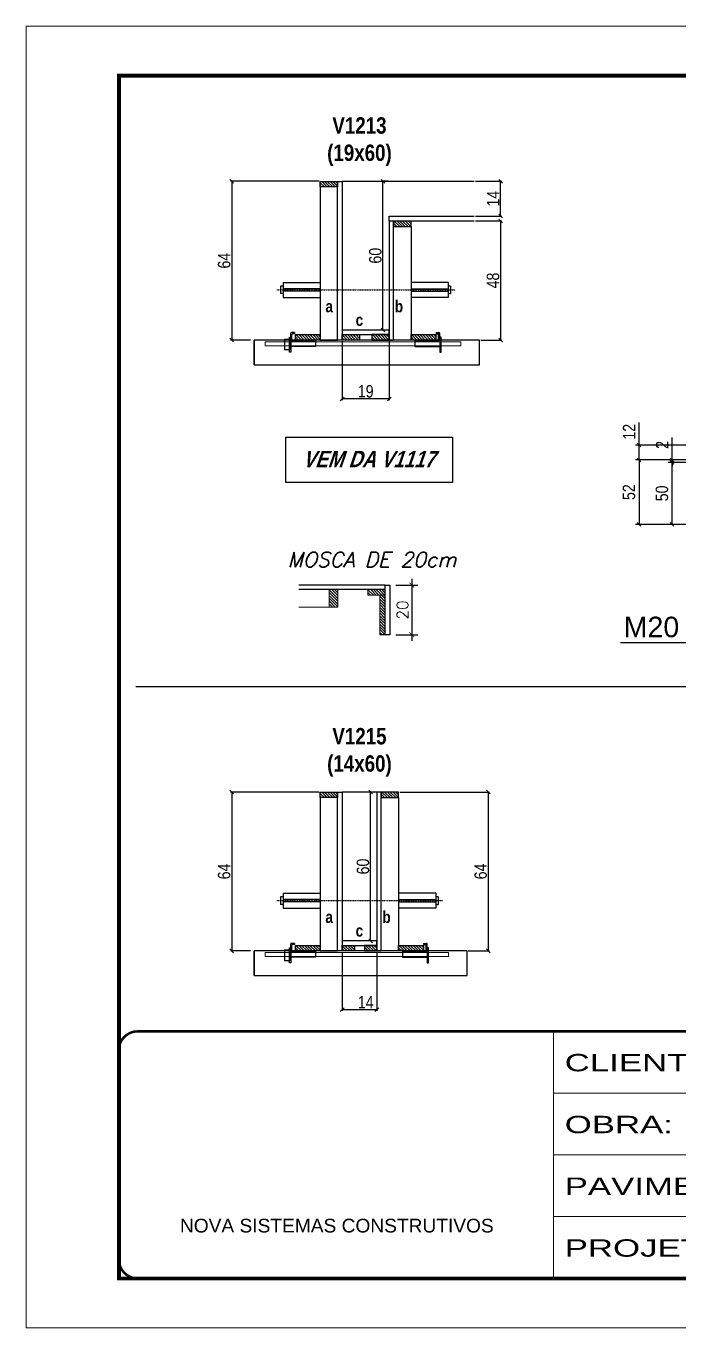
# Model space of a CAD drawing. Extents: x 3309 to 9563, y -2522 to 14608.
# Drawn here: x 8078 to 8605, y 10112 to 11162 of the extents above; entities that cross this region are included whole.
import ezdxf
from ezdxf.enums import TextEntityAlignment as Align

# ---------------------------------------------------------------- set-up
doc = ezdxf.new("R2010")
doc.units = 0
for name, pattern in [('CONTINUO', [0]), ('DASHED', [0.75, 0.5, -0.25]), ('HIDDEN', [0.375, 0.25, -0.125])]:
    doc.linetypes.add(name, pattern=pattern)
for name, color, linetype in [('barrote', 251, 'Continuous'), ('COTA', 241, 'Continuous'), ('detalhes', 4, 'Continuous'), ('NOMENCLATURA', 7, 'Continuous'), ('Painéis', 200, 'Continuous'), ('presilha', 1, 'Continuous'), ('SARR_2.2x10', 60, 'Continuous'), ('SARR_2.2x7', 40, 'Continuous'), ('SARR_3.5x7', 81, 'Continuous'), ('TENSOR', 3, 'Continuous')]:
    doc.layers.add(name, color=color, linetype=linetype)
for name, color, linetype, lineweight in [('CONCRETO', 251, 'Continuous', 25), ('Folhas', 255, 'Continuous', 9), ('Hachura', 251, 'Continuous', 9), ('Madeira', 126, 'Continuous', 18), ('SARRAFO DE PRESSAO', 251, 'DASHED', 9), ('SCO-___-LAJ', 2, 'Continuous', 0), ('TEXTO PILAR', 3, 'Continuous', 15)]:
    doc.layers.add(name, color=color, linetype=linetype, lineweight=lineweight)
doc.styles.add('ARIAL', font='arial.ttf')
doc.styles.add('COTA TECNICA', font='techl___.ttf', dxfattribs={"height": 10})
doc.styles.add('COTA TECNICA 2X', font='techl___.ttf', dxfattribs={"height": 10})
doc.styles.add('Romans', font='romans.shx')
doc.styles.get("Standard").update_dxf_attribs({"font": 'arial.ttf'})
doc.styles.add('TECNICA', font='techb___.ttf', dxfattribs={"height": 10})
doc.styles.add('Tecnologia', font='')
doc.styles.get('Tecnologia').set_extended_font_data('Forgotten Futurist')
doc.dimstyles.new('COTA PARA DETALHES', dxfattribs={"dimtxt": 9, "dimasz": 4, "dimexe": 5, "dimexo": 5, "dimgap": 3, "dimtad": 1, "dimdec": 1, "dimlfac": 0.5, "dimzin": 12, "dimdsep": 46, "dimtxsty": 'Romans', "dimblk": 'ARCHTICK', "dimcen": 10, "dimdle": 5, "dimclrd": 4, "dimclre": 4, "dimclrt": 240, "dimadec": 1, "dimazin": 3, "dimtfac": 1, "dimtdec": 1, "dimtmove": 0, "dimatfit": 3, "dimldrblk": 'ARCHTICK', "dimfxl": 1, "dimtolj": 1, "dimtzin": 12, "dimarcsym": 0})
doc.dimstyles.new('PAINEL', dxfattribs={"dimtxt": 10, "dimasz": 3, "dimexe": 3, "dimexo": 3, "dimgap": 3, "dimtad": 1, "dimdec": 1, "dimzin": 12, "dimdsep": 46, "dimtxsty": 'COTA TECNICA', "dimblk1": 'OBLIQUE', "dimblk2": 'OBLIQUE', "dimsah": 1, "dimcen": 0.9, "dimclrd": 4, "dimclre": 4, "dimclrt": 240, "dimadec": 1, "dimazin": 3, "dimtfac": 1, "dimtdec": 1, "dimtmove": 0, "dimatfit": 3, "dimfxl": 1, "dimtolj": 1, "dimtzin": 12, "dimarcsym": 0})
doc.dimstyles.new('SECAO', dxfattribs={"dimscale": 0.333333, "dimtxt": 5, "dimasz": 9, "dimexe": 3, "dimexo": 3, "dimgap": 3, "dimtad": 1, "dimdec": 1, "dimlfac": 0.5, "dimzin": 12, "dimdsep": 46, "dimtxsty": 'COTA TECNICA 2X', "dimblk1": 'OBLIQUE', "dimblk2": 'OBLIQUE', "dimsah": 1, "dimcen": 0.9, "dimclrd": 4, "dimclre": 4, "dimclrt": 240, "dimadec": 1, "dimazin": 3, "dimtfac": 1, "dimtdec": 1, "dimtmove": 0, "dimatfit": 3, "dimfxl": 1, "dimtolj": 1, "dimtzin": 12, "dimarcsym": 0})
pattern_1 = [(135, (41568.496, -112603.3136), (-1.122532015, -1.122532015), [])]
pattern_2 = [(315, (3713.8744, -868.6046), (1.12253202, 1.12253202), [])]

# ---------------------------------------------------------------- blocks, each defined once
blk = doc.blocks.new('9999999999')
at = {"color": 30, "linetype": 'CONTINUO'}
for p, q in [((98564.6, 34230.2), (98564.6, 34429.4)), ((98564.6, 34379.6), (99584, 34379.6)), ((98564.6, 34329.8), (99488, 34329.8)), ((98564.6, 34280), (99488, 34280))]:
    blk.add_line(p, q, dxfattribs=at)
at = {"color": 30, "linetype": 'CONTINUO', "const_width": 2}
blk.add_lwpolyline([(99584, 34230.2), (99584, 34414.4, 0.414214), (99569, 34429.4), (98229, 34429.4, 0.414214), (98214, 34414.4), (98214, 34245.2, 0.414214), (98229, 34230.2), (99584, 34230.2)], format="xyb", dxfattribs=at)
at = {"layer": 'Folhas'}
blk.add_lwpolyline([(98139, 34190.2), (99624, 34190.2), (99624, 35240.2), (98139, 35240.2)], close=True, dxfattribs=at)
at = {"layer": 'Folhas', "color": 30, "const_width": 3}
blk.add_lwpolyline([(98214, 34230.2), (99584, 34230.2), (99584, 35200.2), (98214, 35200.2)], close=True, dxfattribs=at)
at = {"color": 7, "linetype": 'Continuous', "ltscale": 5, "style": 'ARIAL'}
blk.add_text('NOVA SISTEMAS CONSTRUTIVOS', height=11.059, dxfattribs=at).set_placement((98263.2, 34267.2))
at = {"layer": 'Folhas', "color": 7, "style": 'Tecnologia', "width": 1.5}
for s, p in [('CLIENTE:', (98573.7, 34397.2)), ('OBRA:', (98573.7, 34347.3)), ('PAVIMENTO:', (98573.7, 34297.5)), ('PROJETO:', (98573.7, 34247.7))]:
    blk.add_text(s, height=14, dxfattribs=at).set_placement(p)
blk = doc.blocks.new('_Oblique')
at = {"color": 0, "linetype": 'ByBlock', "lineweight": -2}
blk.add_line((-0.5, -0.5), (0.5, 0.5), dxfattribs=at)
blk = doc.blocks.new('*D428')
at = {"layer": 'COTA', "color": 4, "lineweight": -2, "transparency": 16777216}
for p, q in [((8333, 10907.9), (8333, 10860.4)), ((8371, 10907.9), (8371, 10860.4)), ((8371, 10861.4), (8333, 10861.4))]:
    blk.add_line(p, q, dxfattribs=at)
at = {"layer": 'Defpoints', "color": 0, "transparency": 16777216}
for p in [(8333, 10908.9), (8371, 10908.9), (8333, 10861.4)]:
    blk.add_point(p, dxfattribs=at)
at = {"layer": 'COTA', "color": 4, "lineweight": -2, "transparency": 16777216, "xscale": 3, "yscale": 3, "zscale": 3, "rotation": 180}
blk.add_blockref('_Oblique', (8333, 10861.4), dxfattribs=at)
at = {"layer": 'COTA', "color": 4, "lineweight": -2, "transparency": 16777216, "xscale": 3, "yscale": 3, "zscale": 3}
blk.add_blockref('_Oblique', (8371, 10861.4), dxfattribs=at)
at = {"layer": 'COTA', "color": 240, "transparency": 16777216, "insert": (8352, 10867.5), "char_height": 10, "attachment_point": 5, "style": 'COTA TECNICA 2X'}
blk.add_mtext('\\A1;19', dxfattribs=at)
blk = doc.blocks.new('PRESILHA METÁLICA 1')
at = {"layer": 'presilha'}
for p, q in [((7.5, 10.6), (7.5, 19.9)), ((12, 21), (8.6, 21)), ((9, 11.6), (9, 18.9)), ((12, 19.5), (9.6, 19.5)), ((12, 21), (12, 19.5)), ((0, 13), (6, 13)), ((0, 13), (0, 0)), ((6, 0), (0, 0)), ((6, 15.5), (7.5, 15.5)), ((6, -2.5), (6, 15.5)), ((6, 13), (6, 0)), ((7.5, 15.5), (7.5, -2.5)), ((37.5, 4.1), (7.5, 4.1)), ((37.5, 11), (9.6, 11)), ((37.5, 11), (37.5, 4.1)), ((7.5, -2.5), (6, -2.5))]:
    blk.add_line(p, q, dxfattribs=at)
for centre, radius, start, end in [((8.6, 19.9), 1.14, 90, 180), ((9.6, 18.9), 0.57, 90, 180), ((9.6, 11.6), 0.57, 180, 270)]:
    blk.add_arc(centre, radius, start, end, dxfattribs=at)
blk = doc.blocks.new('PRESILHA METÁLICA 2')
at = {"layer": 'presilha'}
for p, q in [((-5.2, 23.5), (-5.2, 22)), ((-5.2, 23.5), (-1.9, 23.5)), ((-5.2, 22), (-2.8, 22)), ((-2.2, 14.1), (-2.2, 21.4)), ((0.8, 18), (-0.8, 18)), ((-0.8, 18), (-0.8, 0)), ((-0.8, 14.6), (-0.8, 22.4)), ((0.8, 0), (0.8, 18)), ((-30.8, 13.5), (-30.8, 6.6)), ((-30.8, 13.5), (-2.8, 13.5)), ((-30.8, 6.6), (-0.8, 6.6)), ((-0.8, 0), (0.8, 0))]:
    blk.add_line(p, q, dxfattribs=at)
for centre, radius, start, end in [((-2.8, 21.4), 0.57, 0, 90), ((-1.9, 22.4), 1.14, 0, 90), ((-2.8, 14.1), 0.57, 270, 0)]:
    blk.add_arc(centre, radius, start, end, dxfattribs=at)
blk = doc.blocks.new('*D411')
at = {"layer": 'COTA', "color": 4, "lineweight": -2, "transparency": 16777216}
for p, q in [((8314.4, 11036.9), (8242.9, 11036.9)), ((8243.9, 11036.9), (8243.9, 10908.9)), ((8259.1, 10908.9), (8242.9, 10908.9))]:
    blk.add_line(p, q, dxfattribs=at)
at = {"layer": 'Defpoints', "color": 0, "transparency": 16777216}
for p in [(8315.4, 11036.9), (8243.9, 10908.9), (8260.1, 10908.9)]:
    blk.add_point(p, dxfattribs=at)
at = {"layer": 'COTA', "color": 4, "lineweight": -2, "transparency": 16777216, "xscale": 3, "yscale": 3, "zscale": 3}
for p, rotation in [((8243.9, 11036.9), 90), ((8243.9, 10908.9), 270)]:
    blk.add_blockref('_Oblique', p, dxfattribs=dict(at, rotation=rotation))
at = {"layer": 'COTA', "color": 240, "transparency": 16777216, "insert": (8237.8, 10972.9), "char_height": 10, "attachment_point": 5, "rotation": 90, "style": 'COTA TECNICA 2X'}
blk.add_mtext('\\A1;64', dxfattribs=at)
blk = doc.blocks.new('*D412')
at = {"layer": 'COTA', "color": 4, "lineweight": -2, "transparency": 16777216}
for p, q in [((8440.7, 11004.9), (8461.9, 11004.9)), ((8460.9, 11004.9), (8460.9, 10908.9)), ((8444.8, 10908.9), (8461.9, 10908.9))]:
    blk.add_line(p, q, dxfattribs=at)
at = {"layer": 'Defpoints', "color": 0, "transparency": 16777216}
for p in [(8439.7, 11004.9), (8443.8, 10908.9), (8460.9, 10908.9)]:
    blk.add_point(p, dxfattribs=at)
at = {"layer": 'COTA', "color": 4, "lineweight": -2, "transparency": 16777216, "xscale": 3, "yscale": 3, "zscale": 3}
for p, rotation in [((8460.9, 11004.9), 90), ((8460.9, 10908.9), 270)]:
    blk.add_blockref('_Oblique', p, dxfattribs=dict(at, rotation=rotation))
at = {"layer": 'COTA', "color": 240, "transparency": 16777216, "insert": (8454.8, 10956.9), "char_height": 10, "attachment_point": 5, "rotation": 90, "style": 'COTA TECNICA 2X'}
blk.add_mtext('\\A1;48', dxfattribs=at)
blk = doc.blocks.new('*D413')
at = {"layer": 'COTA', "color": 4, "lineweight": -2, "transparency": 16777216}
for p, q in [((8370, 11036.9), (8364.9, 11036.9)), ((8365.9, 10916.9), (8365.9, 11036.9)), ((8370, 10916.9), (8364.9, 10916.9))]:
    blk.add_line(p, q, dxfattribs=at)
at = {"layer": 'Defpoints', "color": 0, "transparency": 16777216}
for p in [(8365.9, 11036.9), (8371, 11036.9), (8371, 10916.9)]:
    blk.add_point(p, dxfattribs=at)
at = {"layer": 'COTA', "color": 4, "lineweight": -2, "transparency": 16777216, "xscale": 3, "yscale": 3, "zscale": 3}
for p, rotation in [((8365.9, 11036.9), 90), ((8365.9, 10916.9), 270)]:
    blk.add_blockref('_Oblique', p, dxfattribs=dict(at, rotation=rotation))
at = {"layer": 'COTA', "color": 240, "transparency": 16777216, "insert": (8359.8, 10976.9), "char_height": 10, "attachment_point": 5, "rotation": 90, "style": 'COTA TECNICA 2X'}
blk.add_mtext('\\A1;60', dxfattribs=at)
blk = doc.blocks.new('*D414')
at = {"layer": 'COTA', "color": 4, "lineweight": -2, "transparency": 16777216}
for p, q in [((8440.7, 11036.9), (8461.9, 11036.9)), ((8460.9, 11008.9), (8460.9, 11036.9)), ((8440.7, 11008.9), (8461.9, 11008.9))]:
    blk.add_line(p, q, dxfattribs=at)
at = {"layer": 'Defpoints', "color": 0, "transparency": 16777216}
for p in [(8439.7, 11036.9), (8460.9, 11036.9), (8439.7, 11008.9)]:
    blk.add_point(p, dxfattribs=at)
at = {"layer": 'COTA', "color": 4, "lineweight": -2, "transparency": 16777216, "xscale": 3, "yscale": 3, "zscale": 3}
for p, rotation in [((8460.9, 11036.9), 90), ((8460.9, 11008.9), 270)]:
    blk.add_blockref('_Oblique', p, dxfattribs=dict(at, rotation=rotation))
at = {"layer": 'COTA', "color": 240, "transparency": 16777216, "insert": (8454.8, 11022.9), "char_height": 10, "attachment_point": 5, "rotation": 90, "style": 'COTA TECNICA 2X'}
blk.add_mtext('\\A1;14', dxfattribs=at)
blk = doc.blocks.new('*D417')
at = {"layer": 'COTA', "color": 4, "lineweight": -2, "transparency": 16777216}
for p, q in [((8620.6, 10812.2), (8569.6, 10812.2)), ((8572.6, 10812.2), (8572.6, 10760.2)), ((8620.6, 10760.2), (8569.6, 10760.2))]:
    blk.add_line(p, q, dxfattribs=at)
at = {"layer": 'Defpoints', "color": 0, "transparency": 16777216}
for p in [(8623.6, 10812.2), (8572.6, 10760.2), (8623.6, 10760.2)]:
    blk.add_point(p, dxfattribs=at)
at = {"layer": 'COTA', "color": 4, "lineweight": -2, "transparency": 16777216, "xscale": 3, "yscale": 3, "zscale": 3}
for p, rotation in [((8572.6, 10812.2), 90), ((8572.6, 10760.2), 270)]:
    blk.add_blockref('_Oblique', p, dxfattribs=dict(at, rotation=rotation))
at = {"layer": 'COTA', "color": 240, "transparency": 16777216, "insert": (8564.5, 10786.2), "char_height": 10, "attachment_point": 5, "rotation": 90, "style": 'COTA TECNICA'}
blk.add_mtext('\\A1;52', dxfattribs=at)
blk = doc.blocks.new('*D418')
at = {"layer": 'COTA', "color": 4, "lineweight": -2, "transparency": 16777216}
for p, q in [((8572.6, 10824.2), (8572.6, 10842.5)), ((8620.6, 10824.2), (8569.6, 10824.2)), ((8572.6, 10812.2), (8572.6, 10824.2)), ((8620.6, 10812.2), (8569.6, 10812.2))]:
    blk.add_line(p, q, dxfattribs=at)
at = {"layer": 'Defpoints', "color": 0, "transparency": 16777216}
for p in [(8572.6, 10824.2), (8623.6, 10824.2), (8623.6, 10812.2)]:
    blk.add_point(p, dxfattribs=at)
at = {"layer": 'COTA', "color": 4, "lineweight": -2, "transparency": 16777216, "xscale": 3, "yscale": 3, "zscale": 3}
for p, rotation in [((8572.6, 10824.2), 90), ((8572.6, 10812.2), 270)]:
    blk.add_blockref('_Oblique', p, dxfattribs=dict(at, rotation=rotation))
at = {"layer": 'COTA', "color": 240, "transparency": 16777216, "insert": (8564.6, 10834.9), "char_height": 10, "attachment_point": 5, "rotation": 90, "style": 'COTA TECNICA'}
blk.add_mtext('\\A1;12', dxfattribs=at)
blk = doc.blocks.new('*D442')
at = {"layer": 'COTA', "color": 4, "lineweight": -2, "transparency": 16777216}
for p, q in [((8620.6, 10810.2), (8596.2, 10810.2)), ((8599.2, 10760.2), (8599.2, 10810.2)), ((8620.6, 10760.2), (8596.2, 10760.2))]:
    blk.add_line(p, q, dxfattribs=at)
at = {"layer": 'Defpoints', "color": 0, "transparency": 16777216}
for p in [(8599.2, 10810.2), (8623.6, 10810.2), (8623.6, 10760.2)]:
    blk.add_point(p, dxfattribs=at)
at = {"layer": 'COTA', "color": 4, "lineweight": -2, "transparency": 16777216, "xscale": 3, "yscale": 3, "zscale": 3}
for p, rotation in [((8599.2, 10810.2), 90), ((8599.2, 10760.2), 270)]:
    blk.add_blockref('_Oblique', p, dxfattribs=dict(at, rotation=rotation))
at = {"layer": 'COTA', "color": 240, "transparency": 16777216, "insert": (8591.1, 10785.2), "char_height": 10, "attachment_point": 5, "rotation": 90, "style": 'COTA TECNICA'}
blk.add_mtext('\\A1;50', dxfattribs=at)
blk = doc.blocks.new('*D443')
at = {"layer": 'COTA', "color": 4, "lineweight": -2, "transparency": 16777216}
for p, q in [((8599.2, 10812.2), (8599.2, 10830.3)), ((8620.6, 10812.2), (8596.2, 10812.2)), ((8620.6, 10810.2), (8596.2, 10810.2)), ((8599.2, 10810.2), (8599.2, 10812.2)), ((8599.2, 10810.2), (8599.2, 10807.2))]:
    blk.add_line(p, q, dxfattribs=at)
at = {"layer": 'Defpoints', "color": 0, "transparency": 16777216}
for p in [(8599.2, 10812.2), (8623.6, 10812.2), (8623.6, 10810.2)]:
    blk.add_point(p, dxfattribs=at)
at = {"layer": 'COTA', "color": 4, "lineweight": -2, "transparency": 16777216, "xscale": 3, "yscale": 3, "zscale": 3}
for p, rotation in [((8599.2, 10812.2), 270), ((8599.2, 10810.2), 90)]:
    blk.add_blockref('_Oblique', p, dxfattribs=dict(at, rotation=rotation))
at = {"layer": 'COTA', "color": 240, "transparency": 16777216, "insert": (8591.2, 10824.3), "char_height": 10, "attachment_point": 5, "rotation": 90, "style": 'COTA TECNICA'}
blk.add_mtext('\\A1;2', dxfattribs=at)
blk = doc.blocks.new('*D422')
at = {"layer": 'COTA', "color": 4, "lineweight": -2, "transparency": 16777216}
for p, q in [((8333, 10415.3), (8333, 10367.8)), ((8361, 10415.3), (8361, 10367.8)), ((8361, 10368.8), (8333, 10368.8))]:
    blk.add_line(p, q, dxfattribs=at)
at = {"layer": 'Defpoints', "color": 0, "transparency": 16777216}
for p in [(8333, 10416.3), (8361, 10416.3), (8333, 10368.8)]:
    blk.add_point(p, dxfattribs=at)
at = {"layer": 'COTA', "color": 4, "lineweight": -2, "transparency": 16777216, "xscale": 3, "yscale": 3, "zscale": 3, "rotation": 180}
blk.add_blockref('_Oblique', (8333, 10368.8), dxfattribs=at)
at = {"layer": 'COTA', "color": 4, "lineweight": -2, "transparency": 16777216, "xscale": 3, "yscale": 3, "zscale": 3}
blk.add_blockref('_Oblique', (8361, 10368.8), dxfattribs=at)
at = {"layer": 'COTA', "color": 240, "transparency": 16777216, "insert": (8352, 10374.9), "char_height": 10, "attachment_point": 5, "style": 'COTA TECNICA 2X'}
blk.add_mtext('\\A1;14', dxfattribs=at)
blk = doc.blocks.new('*D423')
at = {"layer": 'COTA', "color": 4, "lineweight": -2, "transparency": 16777216}
for p, q in [((8314.4, 10544.3), (8242.9, 10544.3)), ((8243.9, 10544.3), (8243.9, 10416.3)), ((8259.1, 10416.3), (8242.9, 10416.3))]:
    blk.add_line(p, q, dxfattribs=at)
at = {"layer": 'Defpoints', "color": 0, "transparency": 16777216}
for p in [(8315.4, 10544.3), (8243.9, 10416.3), (8260.1, 10416.3)]:
    blk.add_point(p, dxfattribs=at)
at = {"layer": 'COTA', "color": 4, "lineweight": -2, "transparency": 16777216, "xscale": 3, "yscale": 3, "zscale": 3}
for p, rotation in [((8243.9, 10544.3), 90), ((8243.9, 10416.3), 270)]:
    blk.add_blockref('_Oblique', p, dxfattribs=dict(at, rotation=rotation))
at = {"layer": 'COTA', "color": 240, "transparency": 16777216, "insert": (8237.8, 10480.3), "char_height": 10, "attachment_point": 5, "rotation": 90, "style": 'COTA TECNICA 2X'}
blk.add_mtext('\\A1;64', dxfattribs=at)
blk = doc.blocks.new('*D424')
at = {"layer": 'COTA', "color": 4, "lineweight": -2, "transparency": 16777216}
for p, q in [((8379.6, 10544.3), (8451.9, 10544.3)), ((8450.9, 10544.3), (8450.9, 10416.3)), ((8434.8, 10416.3), (8451.9, 10416.3))]:
    blk.add_line(p, q, dxfattribs=at)
at = {"layer": 'Defpoints', "color": 0, "transparency": 16777216}
for p in [(8378.6, 10544.3), (8433.8, 10416.3), (8450.9, 10416.3)]:
    blk.add_point(p, dxfattribs=at)
at = {"layer": 'COTA', "color": 4, "lineweight": -2, "transparency": 16777216, "xscale": 3, "yscale": 3, "zscale": 3}
for p, rotation in [((8450.9, 10544.3), 90), ((8450.9, 10416.3), 270)]:
    blk.add_blockref('_Oblique', p, dxfattribs=dict(at, rotation=rotation))
at = {"layer": 'COTA', "color": 240, "transparency": 16777216, "insert": (8444.8, 10480.3), "char_height": 10, "attachment_point": 5, "rotation": 90, "style": 'COTA TECNICA 2X'}
blk.add_mtext('\\A1;64', dxfattribs=at)
blk = doc.blocks.new('*D425')
at = {"layer": 'COTA', "color": 4, "lineweight": -2, "transparency": 16777216}
for p, q in [((8360, 10544.3), (8354.9, 10544.3)), ((8355.9, 10424.3), (8355.9, 10544.3)), ((8360, 10424.3), (8354.9, 10424.3))]:
    blk.add_line(p, q, dxfattribs=at)
at = {"layer": 'Defpoints', "color": 0, "transparency": 16777216}
for p in [(8355.9, 10544.3), (8361, 10544.3), (8361, 10424.3)]:
    blk.add_point(p, dxfattribs=at)
at = {"layer": 'COTA', "color": 4, "lineweight": -2, "transparency": 16777216, "xscale": 3, "yscale": 3, "zscale": 3}
for p, rotation in [((8355.9, 10544.3), 90), ((8355.9, 10424.3), 270)]:
    blk.add_blockref('_Oblique', p, dxfattribs=dict(at, rotation=rotation))
at = {"layer": 'COTA', "color": 240, "transparency": 16777216, "insert": (8349.8, 10484.3), "char_height": 10, "attachment_point": 5, "rotation": 90, "style": 'COTA TECNICA 2X'}
blk.add_mtext('\\A1;60', dxfattribs=at)
blk = doc.blocks.new('_ArchTick')
at = {"color": 0, "linetype": 'ByBlock', "const_width": 0.15}
blk.add_lwpolyline([(-0.5, -0.5), (0.5, 0.5)], dxfattribs=at)
blk = doc.blocks.new('*D408')
at = {"layer": 'COTA', "color": 4, "lineweight": -2, "transparency": 16777216}
for p, q in [((8376.4, 10711.2), (8394.2, 10711.2)), ((8389.2, 10716.2), (8389.2, 10666.2)), ((8376.4, 10671.2), (8394.2, 10671.2))]:
    blk.add_line(p, q, dxfattribs=at)
at = {"layer": 'Defpoints', "color": 0, "transparency": 16777216}
for p in [(8371.4, 10711.2), (8371.4, 10671.2), (8389.2, 10671.2)]:
    blk.add_point(p, dxfattribs=at)
at = {"layer": 'COTA', "color": 4, "lineweight": -2, "transparency": 16777216, "xscale": 4, "yscale": 4, "zscale": 4}
for p, rotation in [((8389.2, 10711.2), 90), ((8389.2, 10671.2), 270)]:
    blk.add_blockref('_ArchTick', p, dxfattribs=dict(at, rotation=rotation))
at = {"layer": 'COTA', "color": 240, "transparency": 16777216, "insert": (8381.7, 10691.2), "char_height": 9, "attachment_point": 5, "rotation": 90, "style": 'Romans'}
blk.add_mtext('\\A1;20', dxfattribs=at)

msp = doc.modelspace()

# ---------------------------------------------------------------- hatches: boundary and pattern name
at = {"layer": 'Hachura'}
h = msp.add_hatch(dxfattribs=at)
h.set_pattern_fill('ANSI31', color=256, scale=0.5, angle=270, style=0)
h.set_pattern_definition(pattern_2)
h.paths.add_polyline_path([(8329.45, 10707.58), (8322.45, 10707.58), (8322.45, 10693.58), (8329.45, 10693.58)])
h = msp.add_hatch(dxfattribs=at)
h.set_pattern_fill('ANSI31', color=256, scale=0.5, angle=270, style=0)
h.set_pattern_definition(pattern_2)
h.paths.add_polyline_path([(8353.84, 10707.58), (8353.84, 10703.18), (8367.82, 10703.18), (8367.82, 10707.58)])
h = msp.add_hatch(dxfattribs=at)
h.set_pattern_fill('ANSI31', color=256, scale=0.5, angle=270, style=0)
h.set_pattern_definition([(315, (26.0159, -916.6909), (1.12253202, 1.12253202), [])])
h.paths.add_polyline_path([(8367.82, 10703.18), (8363.42, 10703.18), (8363.42, 10671.18), (8367.82, 10671.18)])
at = {"layer": 'SARR_2.2x10'}
h = msp.add_hatch(dxfattribs=at)
h.set_pattern_fill('ANSI31', color=256, scale=0.5, angle=90)
h.set_pattern_definition([(135, (41488.896, -112603.3136), (-1.122532015, -1.122532015), [])])
h.paths.add_polyline_path([(8295.36, 10913.26), (8295.36, 10908.86), (8315.36, 10908.86), (8315.36, 10913.26)])
h = msp.add_hatch(dxfattribs=at)
h.set_pattern_fill('ANSI31', color=256, scale=0.5, angle=90)
h.set_pattern_definition([(135, (41582.096, -112603.3136), (-1.122532015, -1.122532015), [])])
h.paths.add_polyline_path([(8388.56, 10913.26), (8388.56, 10908.86), (8408.56, 10908.86), (8408.56, 10913.26)])
h = msp.add_hatch(dxfattribs=at)
h.set_pattern_fill('ANSI31', color=256, scale=0.5, angle=90)
h.set_pattern_definition([(135, (41488.896, -113095.8713), (-1.122532015, -1.122532015), [])])
h.paths.add_polyline_path([(8295.36, 10420.7), (8295.36, 10416.3), (8315.36, 10416.3), (8315.36, 10420.7)])
h = msp.add_hatch(dxfattribs=at)
h.set_pattern_fill('ANSI31', color=256, scale=0.5, angle=90)
h.set_pattern_definition([(135, (41572.096, -113095.8713), (-1.122532015, -1.122532015), [])])
h.paths.add_polyline_path([(8378.56, 10420.7), (8378.56, 10416.3), (8398.56, 10416.3), (8398.56, 10420.7)])
at = {"layer": 'SARR_2.2x7'}
h = msp.add_hatch(dxfattribs=at)
h.set_pattern_fill('ANSI31', color=256, scale=0.5, angle=90)
h.set_pattern_definition([(135, (41502.896, -112479.7136), (-1.122532015, -1.122532015), [])])
h.paths.add_polyline_path([(8329.36, 11036.86), (8329.36, 11032.46), (8315.36, 11032.46), (8315.36, 11036.86)])
h = msp.add_hatch(dxfattribs=at)
h.set_pattern_fill('ANSI31', color=256, scale=0.5, angle=90)
h.set_pattern_definition([(135, (41482.896, -112511.7136), (-1.122532015, -1.122532015), [])])
h.paths.add_polyline_path([(8374.56, 11004.86), (8374.56, 11000.46), (8388.56, 11000.46), (8388.56, 11004.86)])
h = msp.add_hatch(dxfattribs=at)
h.set_pattern_fill('ANSI31', color=256, scale=0.5, angle=90)
h.set_pattern_definition(pattern_1)
h.paths.add_polyline_path([(8346.96, 10908.86), (8346.96, 10913.26), (8332.96, 10913.26), (8332.96, 10908.86)])
h = msp.add_hatch(dxfattribs=at)
h.set_pattern_fill('ANSI31', color=256, scale=0.5, angle=90)
h.set_pattern_definition(pattern_1)
h.paths.add_polyline_path([(8356.96, 10913.26), (8356.96, 10908.86), (8370.96, 10908.86), (8370.96, 10913.26)])
h = msp.add_hatch(dxfattribs=at)
h.set_pattern_fill('ANSI31', color=256, scale=0.5, angle=90)
h.set_pattern_definition([(135, (41502.896, -112972.2713), (-1.122532015, -1.122532015), [])])
h.paths.add_polyline_path([(8329.36, 10544.3), (8329.36, 10539.9), (8315.36, 10539.9), (8315.36, 10544.3)])
h = msp.add_hatch(dxfattribs=at)
h.set_pattern_fill('ANSI31', color=256, scale=0.5, angle=90)
h.set_pattern_definition([(135, (41472.896, -112972.2713), (-1.122532015, -1.122532015), [])])
h.paths.add_polyline_path([(8364.56, 10544.3), (8364.56, 10539.9), (8378.56, 10539.9), (8378.56, 10544.3)])
h = msp.add_hatch(dxfattribs=at)
h.set_pattern_fill('ANSI31', color=256, scale=0.5, angle=90)
h.set_pattern_definition([(135, (41568.496, -113095.8713), (-1.122532015, -1.122532015), [])])
h.paths.add_polyline_path([(8342.96, 10416.3), (8342.96, 10420.7), (8332.96, 10420.7), (8332.96, 10416.3)])
h = msp.add_hatch(dxfattribs=at)
h.set_pattern_fill('ANSI31', color=256, scale=0.5, angle=90)
h.set_pattern_definition([(135, (41558.496, -113095.8713), (-1.122532015, -1.122532015), [])])
h.paths.add_polyline_path([(8350.96, 10420.7), (8350.96, 10416.3), (8360.96, 10416.3), (8360.96, 10420.7)])

# ---------------------------------------------------------------- linework, layer by layer
at = {"ltscale": 3}
for p, q in [((8283.36, 10952.31), (8283.36, 10946.31)), ((8285.36, 10952.31), (8283.36, 10952.31)), ((8285.36, 10955.31), (8285.36, 10943.31)), ((8285.36, 10955.31), (8315.36, 10955.31)), ((8418.56, 10955.31), (8388.56, 10955.31)), ((8418.56, 10955.31), (8418.56, 10943.31)), ((8420.56, 10952.31), (8418.56, 10952.31)), ((8420.56, 10952.31), (8420.56, 10946.31)), ((8285.36, 10946.31), (8283.36, 10946.31)), ((8315.36, 10950.31), (8285.36, 10950.31)), ((8315.36, 10948.31), (8285.36, 10948.31)), ((8285.36, 10943.31), (8315.36, 10943.31)), ((8388.56, 10950.31), (8418.56, 10950.31)), ((8388.56, 10948.31), (8418.56, 10948.31)), ((8418.56, 10943.31), (8388.56, 10943.31)), ((8418.56, 10946.31), (8420.56, 10946.31)), ((8283.36, 10459.75), (8283.36, 10453.75)), ((8285.36, 10459.75), (8283.36, 10459.75)), ((8285.36, 10462.75), (8285.36, 10450.75)), ((8285.36, 10462.75), (8315.36, 10462.75)), ((8408.56, 10462.75), (8378.56, 10462.75)), ((8408.56, 10462.75), (8408.56, 10450.75)), ((8410.56, 10459.75), (8408.56, 10459.75)), ((8410.56, 10459.75), (8410.56, 10453.75)), ((8285.36, 10453.75), (8283.36, 10453.75)), ((8315.36, 10457.75), (8285.36, 10457.75)), ((8315.36, 10455.75), (8285.36, 10455.75)), ((8285.36, 10450.75), (8315.36, 10450.75)), ((8378.56, 10457.75), (8408.56, 10457.75)), ((8378.56, 10455.75), (8408.56, 10455.75)), ((8408.56, 10450.75), (8378.56, 10450.75)), ((8408.56, 10453.75), (8410.56, 10453.75))]:
    msp.add_line(p, q, dxfattribs=at)
at = {"layer": 'barrote'}
for points in [[(8261.9, 10888.86), (8443.82, 10888.86), (8443.82, 10908.86), (8261.9, 10908.86)], [(8261.9, 10396.3), (8433.82, 10396.3), (8433.82, 10416.3), (8261.9, 10416.3)]]:
    msp.add_lwpolyline(points, close=True, dxfattribs=at)
at = {"layer": 'CONCRETO', "linetype": 'Continuous'}
for p, q in [((8439.66, 11036.86), (8332.96, 11036.86)), ((8360.96, 10544.3), (8332.96, 10544.3))]:
    msp.add_line(p, q, dxfattribs=at)
at = {"layer": 'COTA'}
msp.add_line((8166.37, 10629.58), (9536.37, 10629.58), dxfattribs=at)
at = {"layer": 'detalhes', "color": 250}
for p, q in [((8261.9, 10888.86), (8261.9, 10908.86)), ((8261.9, 10396.3), (8261.9, 10416.3))]:
    msp.add_line(p, q, dxfattribs=at)
at = {"layer": 'Madeira'}
msp.add_lwpolyline([(8329.45, 10707.58), (8329.45, 10693.58), (8297.98, 10693.58)], dxfattribs=at)
for points in [[(8329.45, 10693.58), (8329.45, 10707.58), (8322.45, 10707.58), (8322.45, 10693.58)], [(8353.84, 10707.58), (8367.82, 10707.58), (8367.82, 10703.18), (8353.84, 10703.18)], [(8363.42, 10671.18), (8363.42, 10703.18), (8367.82, 10703.18), (8367.82, 10671.18)]]:
    msp.add_lwpolyline(points, close=True, dxfattribs=at)
at = {"layer": 'NOMENCLATURA', "linetype": 'Continuous'}
msp.add_line((8557.63, 10665.06), (8615.71, 10665.06), dxfattribs=at)
at = {"layer": 'NOMENCLATURA', "elevation": 0}
msp.add_lwpolyline([(8287.52, 10830.5), (8422.06, 10830.5), (8422.06, 10794.04), (8287.52, 10794.04)], close=True, dxfattribs=at)
at = {"layer": 'Painéis', "linetype": 'ByBlock'}
for p, q in [((8367.82, 10711.18), (8297.96, 10711.18)), ((8367.82, 10707.58), (8297.98, 10707.58)), ((8367.82, 10671.18), (8363.42, 10671.18))]:
    msp.add_line(p, q, dxfattribs=at)
at = {"layer": 'Painéis', "linetype": 'Continuous'}
for points in [[(8329.36, 10908.86), (8329.36, 11036.86), (8332.96, 11036.86), (8332.96, 10908.86)], [(8374.56, 10908.86), (8374.56, 11004.86), (8370.96, 11004.86), (8370.96, 10908.86)], [(8370.96, 10916.86), (8332.96, 10916.86), (8332.96, 10913.26), (8370.96, 10913.26)], [(8329.36, 10416.3), (8329.36, 10544.3), (8332.96, 10544.3), (8332.96, 10416.3)], [(8364.56, 10416.3), (8364.56, 10544.3), (8360.96, 10544.3), (8360.96, 10416.3)], [(8360.96, 10424.3), (8332.96, 10424.3), (8332.96, 10420.7), (8360.96, 10420.7)]]:
    msp.add_lwpolyline(points, close=True, dxfattribs=at)
at = {"layer": 'Painéis', "linetype": 'Continuous', "elevation": 0}
msp.add_lwpolyline([(8439.66, 11004.86), (8370.96, 11004.86), (8370.96, 11008.86), (8439.66, 11008.86)], dxfattribs=at)
at = {"layer": 'Painéis', "linetype": 'ByBlock'}
msp.add_lwpolyline([(8367.82, 10711.18), (8371.42, 10711.18), (8371.42, 10671.18), (8367.82, 10671.18)], close=True, dxfattribs=at)
at = {"layer": 'SARR_2.2x10'}
for points in [[(8295.36, 10913.26), (8315.36, 10913.26), (8315.36, 10908.86), (8295.36, 10908.86)], [(8388.56, 10913.26), (8408.56, 10913.26), (8408.56, 10908.86), (8388.56, 10908.86)], [(8295.36, 10420.7), (8315.36, 10420.7), (8315.36, 10416.3), (8295.36, 10416.3)], [(8378.56, 10420.7), (8398.56, 10420.7), (8398.56, 10416.3), (8378.56, 10416.3)]]:
    msp.add_lwpolyline(points, close=True, dxfattribs=at)
at = {"layer": 'SARR_2.2x7', "elevation": 0}
for points in [[(8315.36, 11036.86), (8329.36, 11036.86), (8329.36, 11032.46), (8315.36, 11032.46)], [(8388.56, 11004.86), (8374.56, 11004.86), (8374.56, 11000.46), (8388.56, 11000.46)], [(8315.36, 10544.3), (8329.36, 10544.3), (8329.36, 10539.9), (8315.36, 10539.9)], [(8378.56, 10544.3), (8364.56, 10544.3), (8364.56, 10539.9), (8378.56, 10539.9)]]:
    msp.add_lwpolyline(points, close=True, dxfattribs=at)
at = {"layer": 'SARR_2.2x7'}
for points in [[(8332.96, 10913.26), (8346.96, 10913.26), (8346.96, 10908.86), (8332.96, 10908.86)], [(8370.96, 10913.26), (8356.96, 10913.26), (8356.96, 10908.86), (8370.96, 10908.86)], [(8332.96, 10420.7), (8342.96, 10420.7), (8342.96, 10416.3), (8332.96, 10416.3)], [(8360.96, 10420.7), (8350.96, 10420.7), (8350.96, 10416.3), (8360.96, 10416.3)]]:
    msp.add_lwpolyline(points, close=True, dxfattribs=at)
at = {"layer": 'SARR_3.5x7'}
for points in [[(8329.36, 11032.46), (8315.36, 11032.46), (8315.36, 10908.86), (8329.36, 10908.86)], [(8374.56, 11000.46), (8388.56, 11000.46), (8388.56, 10908.86), (8374.56, 10908.86)], [(8329.36, 10539.9), (8315.36, 10539.9), (8315.36, 10416.3), (8329.36, 10416.3)], [(8364.56, 10539.9), (8378.56, 10539.9), (8378.56, 10416.3), (8364.56, 10416.3)]]:
    msp.add_lwpolyline(points, close=True, dxfattribs=at)
at = {"layer": 'SCO-___-LAJ', "color": 1}
for points in [[(8270.9, 10907.52), (8428.74, 10907.52), (8428.74, 10904.32), (8270.9, 10904.32)], [(8270.9, 10414.96), (8418.74, 10414.96), (8418.74, 10411.77), (8270.9, 10411.77)]]:
    msp.add_lwpolyline(points, close=True, dxfattribs=at)
at = {"layer": 'TENSOR', "linetype": 'HIDDEN', "ltscale": 0.5}
for p, q in [((8280.36, 10949.31), (8423.86, 10949.31)), ((8280.36, 10456.75), (8413.86, 10456.75))]:
    msp.add_line(p, q, dxfattribs=at)

# ---------------------------------------------------------------- block references
at = {"layer": 'presilha', "xscale": 0.6666666666666666, "yscale": 0.6666666666666666, "zscale": 0.6666666666666666}
for name, p in [('PRESILHA METÁLICA 1', (8286.49, 10900.89)), ('PRESILHA METÁLICA 2', (8412.24, 10899.22)), ('PRESILHA METÁLICA 1', (8286.49, 10408.33)), ('PRESILHA METÁLICA 2', (8402.24, 10406.67))]:
    msp.add_blockref(name, p, dxfattribs=at)
at = {"layer": 'SARRAFO DE PRESSAO', "color": 6, "linetype": 'ByBlock'}
msp.add_blockref('9999999999', (-90061.11, -24078.07), dxfattribs=at)

# ---------------------------------------------------------------- texts
at = {"layer": 'detalhes', "style": 'TECNICA'}
for s, p in [('b', (8375.46, 10931.28)), ('a', (8319.48, 10931.29)), ('c', (8343.85, 10920.33)), ('b', (8365.46, 10438.73)), ('a', (8319.48, 10438.74)), ('c', (8343.85, 10427.77))]:
    msp.add_text(s, height=9.6, dxfattribs=at).set_placement(p)
at = {"layer": 'NOMENCLATURA', "linetype": 'Continuous'}
msp.add_text('M20', height=16.5, dxfattribs=at).set_placement((8560.19, 10669.26))
at = {"layer": 'NOMENCLATURA', "char_height": 13.2, "attachment_point": 2, "style": 'TECNICA'}
for s, insert in [('V1213\\P(19x60)', (8346.96, 11088.55)), ('V1215\\P(14x60)', (8346.96, 10595.99))]:
    msp.add_mtext_dynamic_manual_height_columns(s, width=300.2766, gutter_width=1, heights=[0], dxfattribs=dict(at, insert=insert))
at = {"layer": 'NOMENCLATURA', "insert": (8354.35, 10819.53), "char_height": 13.2, "width": 300.2766, "attachment_point": 2, "style": 'TECNICA'}
msp.add_mtext('{\\Q19;VEM DA V1117}', dxfattribs=at)
at = {"layer": 'TEXTO PILAR', "color": 3, "style": 'Romans', "oblique": 15}
msp.add_text('MOSCA DE 20cm', height=12, dxfattribs=at).set_placement((8357.1, 10731.83), align=Align.MIDDLE)

# ---------------------------------------------------------------- dimensions: what is measured, and where the dimension line sits
at = {"layer": 'COTA'}
for base, p1, p2, dimstyle, picture, middle in [((8243.91, 10908.86, 0), (8315.36, 11036.86), (8260.14, 10908.86, 0), 'SECAO', '*D411', (8237.81, 10972.86, 0)), ((8365.88, 11036.86), (8370.96, 10916.86), (8370.96, 11036.86), 'SECAO', '*D413', (8359.78, 10976.86)), ((8460.88, 11036.86), (8439.66, 11008.86), (8439.66, 11036.86), 'SECAO', '*D414', (8454.8, 11022.86)), ((8460.88, 10908.86, 0), (8439.66, 11004.86), (8443.77, 10908.86, 0), 'SECAO', '*D412', (8454.78, 10956.86, 0)), ((8572.65, 10824.23), (8623.62, 10812.23), (8623.62, 10824.23), 'PAINEL', '*D418', (8564.59, 10834.88)), ((8599.17, 10812.23), (8623.62, 10810.23), (8623.62, 10812.23), 'PAINEL', '*D443', (8591.17, 10824.28)), ((8572.65, 10760.23), (8623.62, 10812.23), (8623.62, 10760.23), 'PAINEL', '*D417', (8564.54, 10786.23)), ((8599.17, 10810.23), (8623.62, 10760.23), (8623.62, 10810.23), 'PAINEL', '*D442', (8591.06, 10785.23)), ((8389.18, 10671.18), (8371.42, 10711.18), (8371.42, 10671.18), 'COTA PARA DETALHES', '*D408', (8381.68, 10691.18)), ((8243.91, 10416.3, 0), (8315.36, 10544.3), (8260.14, 10416.3, 0), 'SECAO', '*D423', (8237.81, 10480.3, 0)), ((8355.88, 10544.3), (8360.96, 10424.3), (8360.96, 10544.3), 'SECAO', '*D425', (8349.78, 10484.3)), ((8450.88, 10416.3, 0), (8378.56, 10544.3), (8433.77, 10416.3, 0), 'SECAO', '*D424', (8444.77, 10480.3, 0))]:
    dim = msp.add_linear_dim(base=base, p1=p1, p2=p2, angle=90, dimstyle=dimstyle, dxfattribs=at)
    dim.commit()
    dim.dimension.update_dxf_attribs({"geometry": picture, "text_midpoint": middle})
for base, p1, p2, picture, middle in [((8332.96, 10861.38), (8370.96, 10908.86), (8332.96, 10908.86), '*D428', (8351.96, 10861.38)), ((8332.96, 10368.83), (8360.96, 10416.3), (8332.96, 10416.3), '*D422', (8351.96, 10368.83))]:
    dim = msp.add_linear_dim(base=base, p1=p1, p2=p2, angle=180, dimstyle='SECAO', dxfattribs=at)
    dim.commit()
    dim.dimension.update_dxf_attribs({"geometry": picture, "text_midpoint": middle, "dimtype": 160})

doc.saveas('drawing.dxf')
